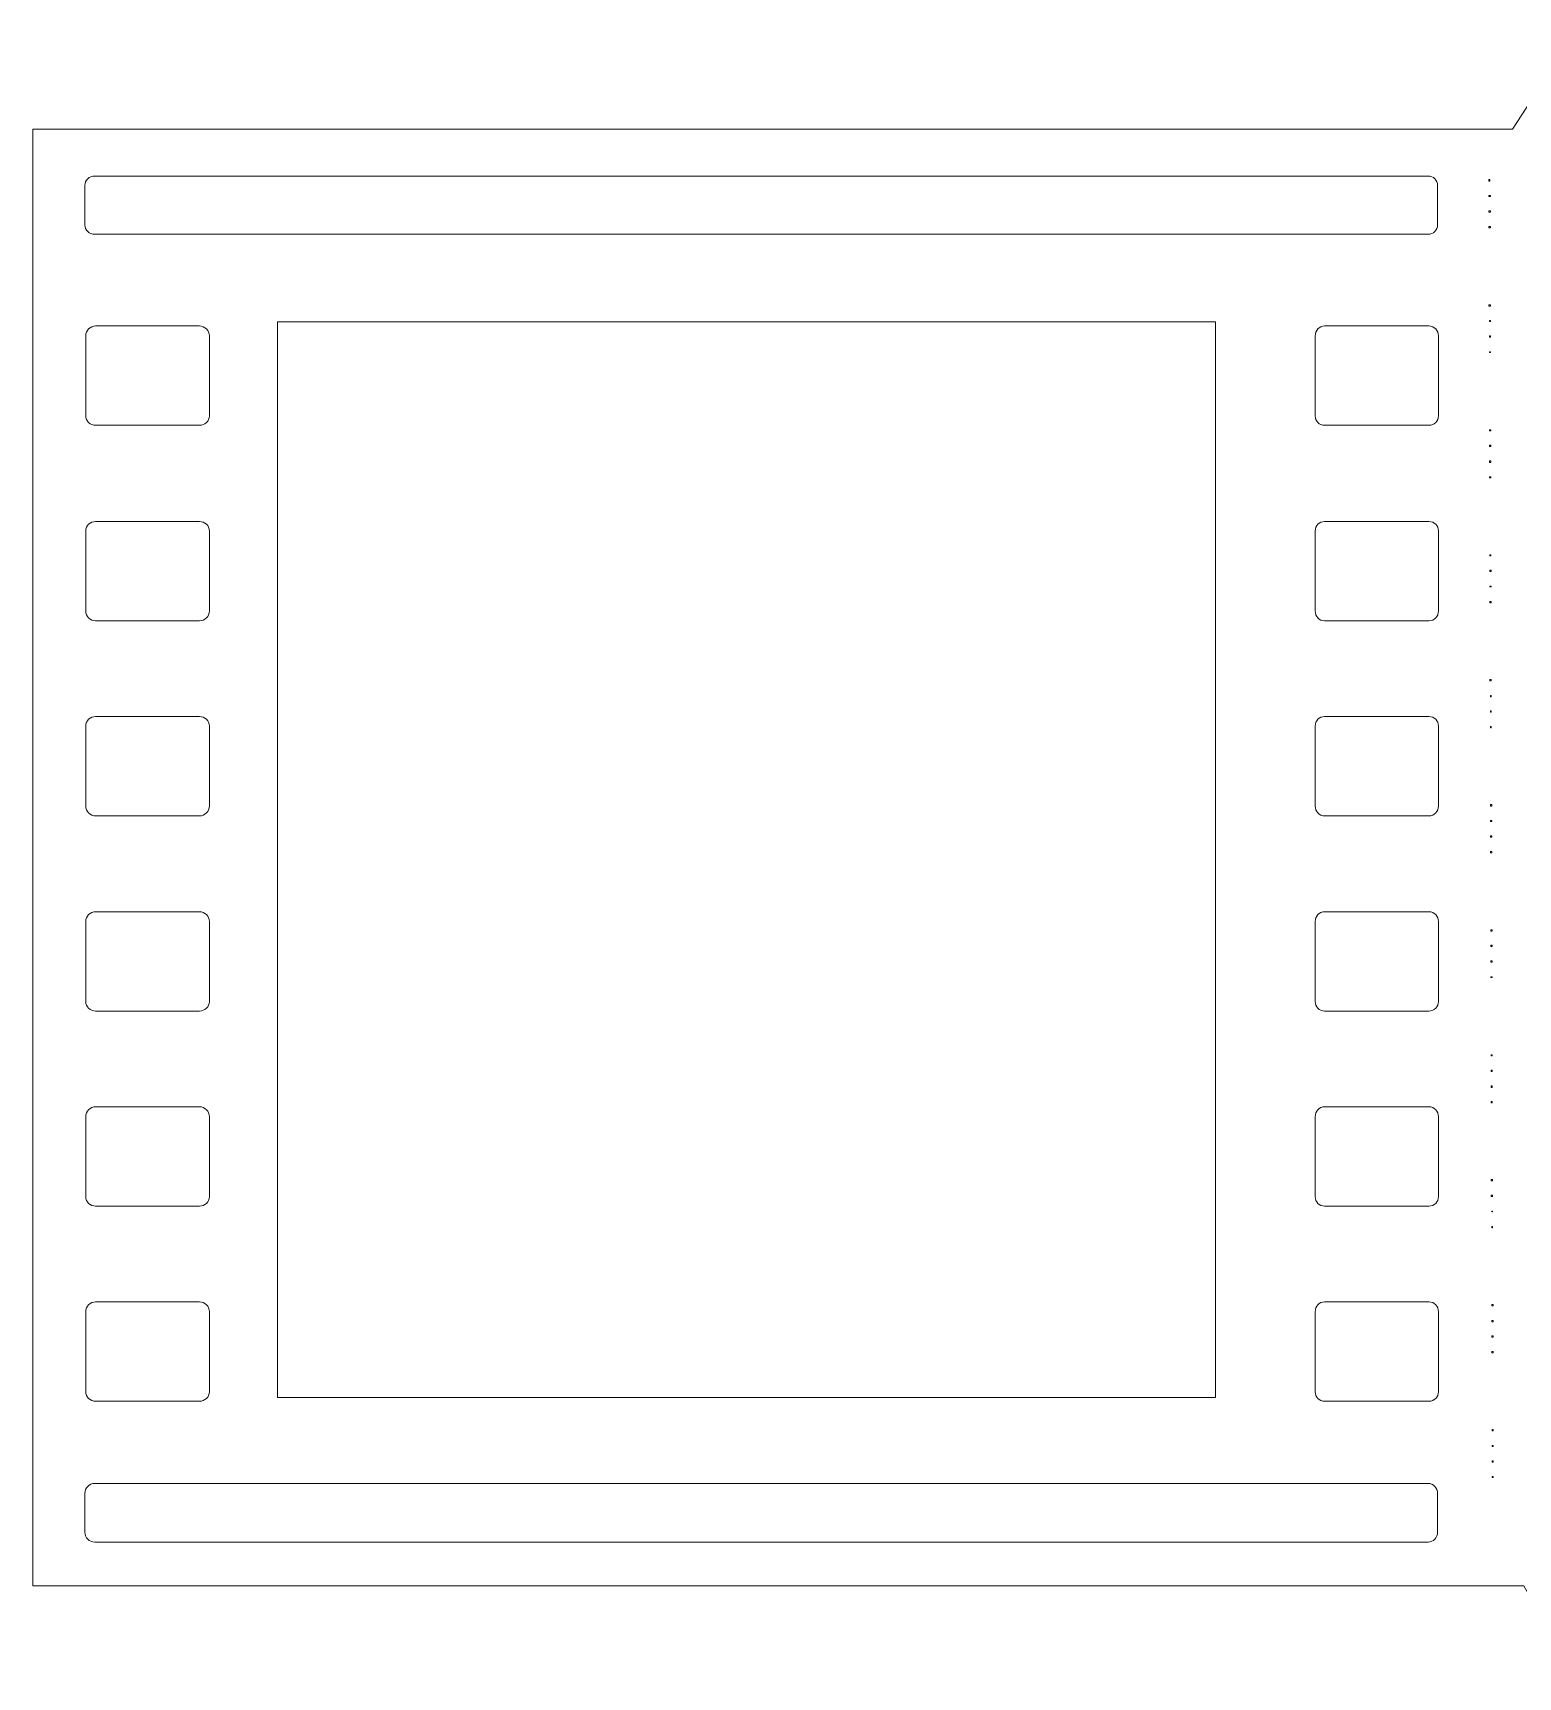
# Model space of a CAD drawing. Header units: centimetres. Extents: x -7.3 to 7.2, y -9.5 to 9.5.
# Drawn here: x 1.726 to 4.446, y -5.927 to -2.917 of the extents above; entities that cross this region are included whole.
import ezdxf

# ---------------------------------------------------------------- set-up
doc = ezdxf.new("R2010")
doc.units = ezdxf.units.CM
doc.header["$MEASUREMENT"] = 0
doc.layers.add('Layer 1', color=7, linetype='Continuous')

msp = doc.modelspace()

# ---------------------------------------------------------------- linework, layer by layer
at = {"layer": 'Layer 1', "lineweight": 9}
for points, knots in [([(4.55042, -2.91703), (4.55042, -2.91703), (4.43549, -3.09314), (4.43549, -3.09314), (4.43549, -3.09314), (4.43549, -3.09314), (4.39828, -3.09314), (4.39828, -3.09314), (4.39828, -3.09314), (4.39828, -3.09314), (1.72599, -3.09314), (1.72599, -3.09314), (1.72599, -3.09314), (1.72599, -3.09314), (1.72599, -5.76047), (1.72599, -5.76047), (1.72599, -5.76047), (1.72599, -5.76047), (4.39828, -5.76047), (4.39828, -5.76047), (4.39828, -5.76047), (4.39828, -5.76047), (4.42887, -5.76047), (4.42887, -5.76047), (4.42887, -5.76047), (4.42887, -5.76047), (4.45616, -5.76047), (4.45616, -5.76047), (4.45616, -5.76047), (4.45616, -5.76047), (4.55042, -5.92749), (4.55042, -5.92749), (4.55042, -5.92749), (4.55042, -5.92749), (6.89777, -5.92749), (6.89777, -5.92749), (6.89777, -5.92749), (6.89777, -5.92749), (6.97715, -5.76047), (6.97715, -5.76047), (6.97715, -5.76047), (6.97715, -5.76047), (7.06562, -5.76047), (7.06562, -5.76047), (7.06562, -5.76047), (7.06562, -5.76047), (7.06562, -5.69515), (7.06562, -5.69515), (7.06562, -5.69515), (7.06562, -5.69515), (7.15718, -5.58766), (7.15718, -5.58766), (7.15718, -5.58766), (7.15718, -5.58766), (7.15718, -3.24031), (7.15718, -3.24031), (7.15718, -3.24031), (7.15718, -3.24031), (7.06562, -3.14936), (7.06562, -3.14936), (7.06562, -3.14936), (7.06562, -3.14936), (7.06562, -3.09314), (7.06562, -3.09314), (7.06562, -3.09314), (7.06562, -3.09314), (6.99369, -3.09314), (6.99369, -3.09314), (6.99369, -3.09314), (6.99369, -3.09314), (6.89778, -2.91703), (6.89778, -2.91703), (6.89778, -2.91703), (6.89778, -2.91703), (4.55042, -2.91703), (4.55042, -2.91703)], [0, 0, 0, 0, 0.05, 0.05, 0.05, 0.05, 0.1, 0.1, 0.1, 0.1, 0.15, 0.15, 0.15, 0.15, 0.2, 0.2, 0.2, 0.2, 0.25, 0.25, 0.25, 0.25, 0.3, 0.3, 0.3, 0.3, 0.35, 0.35, 0.35, 0.35, 0.4, 0.4, 0.4, 0.4, 0.45, 0.45, 0.45, 0.45, 0.5, 0.5, 0.5, 0.5, 0.55, 0.55, 0.55, 0.55, 0.6, 0.6, 0.6, 0.6, 0.65, 0.65, 0.65, 0.65, 0.7, 0.7, 0.7, 0.7, 0.75, 0.75, 0.75, 0.75, 0.8, 0.8, 0.8, 0.8, 0.85, 0.85, 0.85, 0.85, 0.9, 0.9, 0.9, 0.9, 1, 1, 1, 1]), ([(1.83927, -3.17912), (1.83927, -3.17912), (4.28088, -3.17912), (4.28088, -3.17912), (4.28088, -3.17912), (4.29073, -3.17912), (4.29824, -3.18663), (4.29824, -3.19648), (4.29824, -3.19648), (4.29824, -3.19648), (4.29824, -3.26841), (4.29824, -3.26841), (4.29824, -3.26841), (4.29824, -3.27826), (4.29073, -3.28577), (4.28088, -3.28577), (4.28088, -3.28577), (4.28088, -3.28577), (1.83927, -3.28577), (1.83927, -3.28577), (1.83927, -3.28577), (1.82942, -3.28577), (1.82108, -3.27826), (1.82108, -3.26841), (1.82108, -3.26841), (1.82108, -3.26841), (1.82108, -3.19648), (1.82108, -3.19648), (1.82108, -3.19648), (1.82108, -3.18663), (1.82942, -3.17912), (1.83927, -3.17912)], [0, 0, 0, 0, 0.1111111, 0.1111111, 0.1111111, 0.1111111, 0.2222222, 0.2222222, 0.2222222, 0.2222222, 0.3333333, 0.3333333, 0.3333333, 0.3333333, 0.4444444, 0.4444444, 0.4444444, 0.4444444, 0.5555556, 0.5555556, 0.5555556, 0.5555556, 0.6666667, 0.6666667, 0.6666667, 0.6666667, 0.7777778, 0.7777778, 0.7777778, 0.7777778, 1, 1, 1, 1]), ([(4.3925, -3.18574), (4.3925, -3.18574), (4.39415, -3.18574), (4.39415, -3.18574), (4.39415, -3.18574), (4.39415, -3.18574), (4.39415, -3.18822), (4.39415, -3.18822), (4.39415, -3.18822), (4.39415, -3.18822), (4.3925, -3.18822), (4.3925, -3.18822), (4.3925, -3.18822), (4.3925, -3.18822), (4.3925, -3.18574), (4.3925, -3.18574)], [0, 0, 0, 0, 0.2, 0.2, 0.2, 0.2, 0.4, 0.4, 0.4, 0.4, 0.6, 0.6, 0.6, 0.6, 1, 1, 1, 1]), ([(4.3925, -3.21469), (4.3925, -3.21469), (4.39498, -3.21469), (4.39498, -3.21469), (4.39498, -3.21469), (4.39498, -3.21469), (4.39498, -3.21634), (4.39498, -3.21634), (4.39498, -3.21634), (4.39498, -3.21634), (4.3925, -3.21634), (4.3925, -3.21634), (4.3925, -3.21634), (4.3925, -3.21634), (4.3925, -3.21469), (4.3925, -3.21469)], [0, 0, 0, 0, 0.2, 0.2, 0.2, 0.2, 0.4, 0.4, 0.4, 0.4, 0.6, 0.6, 0.6, 0.6, 1, 1, 1, 1]), ([(4.3925, -3.2428), (4.3925, -3.2428), (4.39498, -3.2428), (4.39498, -3.2428), (4.39498, -3.2428), (4.39498, -3.2428), (4.39498, -3.24528), (4.39498, -3.24528), (4.39498, -3.24528), (4.39498, -3.24528), (4.3925, -3.24528), (4.3925, -3.24528), (4.3925, -3.24528), (4.3925, -3.24528), (4.3925, -3.2428), (4.3925, -3.2428)], [0, 0, 0, 0, 0.2, 0.2, 0.2, 0.2, 0.4, 0.4, 0.4, 0.4, 0.6, 0.6, 0.6, 0.6, 1, 1, 1, 1]), ([(4.3925, -3.27174), (4.3925, -3.27174), (4.39498, -3.27174), (4.39498, -3.27174), (4.39498, -3.27174), (4.39498, -3.27174), (4.39498, -3.27422), (4.39498, -3.27422), (4.39498, -3.27422), (4.39498, -3.27422), (4.3925, -3.27422), (4.3925, -3.27422), (4.3925, -3.27422), (4.3925, -3.27422), (4.3925, -3.27174), (4.3925, -3.27174)], [0, 0, 0, 0, 0.2, 0.2, 0.2, 0.2, 0.4, 0.4, 0.4, 0.4, 0.6, 0.6, 0.6, 0.6, 1, 1, 1, 1]), ([(4.3925, -3.41478), (4.3925, -3.41478), (4.39498, -3.41478), (4.39498, -3.41478), (4.39498, -3.41478), (4.39498, -3.41478), (4.39498, -3.41726), (4.39498, -3.41726), (4.39498, -3.41726), (4.39498, -3.41726), (4.3925, -3.41726), (4.3925, -3.41726), (4.3925, -3.41726), (4.3925, -3.41726), (4.3925, -3.41478), (4.3925, -3.41478)], [0, 0, 0, 0, 0.2, 0.2, 0.2, 0.2, 0.4, 0.4, 0.4, 0.4, 0.6, 0.6, 0.6, 0.6, 1, 1, 1, 1]), ([(1.84092, -3.45364), (1.84092, -3.45364), (2.03109, -3.45364), (2.03109, -3.45364), (2.03109, -3.45364), (2.04094, -3.45364), (2.04928, -3.46198), (2.04928, -3.47183), (2.04928, -3.47183), (2.04928, -3.47183), (2.04928, -3.61818), (2.04928, -3.61818), (2.04928, -3.61818), (2.04928, -3.62803), (2.04094, -3.63554), (2.03109, -3.63554), (2.03109, -3.63554), (2.03109, -3.63554), (1.84092, -3.63554), (1.84092, -3.63554), (1.84092, -3.63554), (1.83107, -3.63554), (1.82273, -3.62803), (1.82273, -3.61818), (1.82273, -3.61818), (1.82273, -3.61818), (1.82273, -3.47183), (1.82273, -3.47183), (1.82273, -3.47183), (1.82273, -3.46198), (1.83107, -3.45364), (1.84092, -3.45364)], [0, 0, 0, 0, 0.1111111, 0.1111111, 0.1111111, 0.1111111, 0.2222222, 0.2222222, 0.2222222, 0.2222222, 0.3333333, 0.3333333, 0.3333333, 0.3333333, 0.4444444, 0.4444444, 0.4444444, 0.4444444, 0.5555556, 0.5555556, 0.5555556, 0.5555556, 0.6666667, 0.6666667, 0.6666667, 0.6666667, 0.7777778, 0.7777778, 0.7777778, 0.7777778, 1, 1, 1, 1]), ([(2.17413, -3.4462), (2.17413, -3.4462), (3.89144, -3.4462), (3.89144, -3.4462), (3.89144, -3.4462), (3.89144, -3.4462), (3.89144, -5.41569), (3.89144, -5.41569), (3.89144, -5.41569), (3.89144, -5.41569), (2.17413, -5.41569), (2.17413, -5.41569), (2.17413, -5.41569), (2.17413, -5.41569), (2.17413, -3.4462), (2.17413, -3.4462)], [0, 0, 0, 0, 0.2, 0.2, 0.2, 0.2, 0.4, 0.4, 0.4, 0.4, 0.6, 0.6, 0.6, 0.6, 1, 1, 1, 1]), ([(4.09153, -3.45364), (4.09153, -3.45364), (4.28253, -3.45364), (4.28253, -3.45364), (4.28253, -3.45364), (4.29238, -3.45364), (4.29989, -3.46198), (4.29989, -3.47183), (4.29989, -3.47183), (4.29989, -3.47183), (4.29989, -3.61818), (4.29989, -3.61818), (4.29989, -3.61818), (4.29989, -3.62803), (4.29238, -3.63554), (4.28253, -3.63554), (4.28253, -3.63554), (4.28253, -3.63554), (4.09153, -3.63554), (4.09153, -3.63554), (4.09153, -3.63554), (4.08168, -3.63554), (4.07417, -3.62803), (4.07417, -3.61818), (4.07417, -3.61818), (4.07417, -3.61818), (4.07417, -3.47183), (4.07417, -3.47183), (4.07417, -3.47183), (4.07417, -3.46198), (4.08168, -3.45364), (4.09153, -3.45364)], [0, 0, 0, 0, 0.1111111, 0.1111111, 0.1111111, 0.1111111, 0.2222222, 0.2222222, 0.2222222, 0.2222222, 0.3333333, 0.3333333, 0.3333333, 0.3333333, 0.4444444, 0.4444444, 0.4444444, 0.4444444, 0.5555556, 0.5555556, 0.5555556, 0.5555556, 0.6666667, 0.6666667, 0.6666667, 0.6666667, 0.7777778, 0.7777778, 0.7777778, 0.7777778, 1, 1, 1, 1]), ([(4.39332, -3.44372), (4.39332, -3.44372), (4.39497, -3.44372), (4.39497, -3.44372), (4.39497, -3.44372), (4.39497, -3.44372), (4.39497, -3.44537), (4.39497, -3.44537), (4.39497, -3.44537), (4.39497, -3.44537), (4.39332, -3.44537), (4.39332, -3.44537), (4.39332, -3.44537), (4.39332, -3.44537), (4.39332, -3.44372), (4.39332, -3.44372)], [0, 0, 0, 0, 0.2, 0.2, 0.2, 0.2, 0.4, 0.4, 0.4, 0.4, 0.6, 0.6, 0.6, 0.6, 1, 1, 1, 1]), ([(4.39332, -3.47183), (4.39332, -3.47183), (4.39497, -3.47183), (4.39497, -3.47183), (4.39497, -3.47183), (4.39497, -3.47183), (4.39497, -3.47431), (4.39497, -3.47431), (4.39497, -3.47431), (4.39497, -3.47431), (4.39332, -3.47431), (4.39332, -3.47431), (4.39332, -3.47431), (4.39332, -3.47431), (4.39332, -3.47183), (4.39332, -3.47183)], [0, 0, 0, 0, 0.2, 0.2, 0.2, 0.2, 0.4, 0.4, 0.4, 0.4, 0.6, 0.6, 0.6, 0.6, 1, 1, 1, 1]), ([(4.39332, -3.50077), (4.39332, -3.50077), (4.39497, -3.50077), (4.39497, -3.50077), (4.39497, -3.50077), (4.39497, -3.50077), (4.39497, -3.50242), (4.39497, -3.50242), (4.39497, -3.50242), (4.39497, -3.50242), (4.39332, -3.50242), (4.39332, -3.50242), (4.39332, -3.50242), (4.39332, -3.50242), (4.39332, -3.50077), (4.39332, -3.50077)], [0, 0, 0, 0, 0.2, 0.2, 0.2, 0.2, 0.4, 0.4, 0.4, 0.4, 0.6, 0.6, 0.6, 0.6, 1, 1, 1, 1]), ([(4.39332, -3.64381), (4.39332, -3.64381), (4.3958, -3.64381), (4.3958, -3.64381), (4.3958, -3.64381), (4.3958, -3.64381), (4.3958, -3.64546), (4.3958, -3.64546), (4.3958, -3.64546), (4.3958, -3.64546), (4.39332, -3.64546), (4.39332, -3.64546), (4.39332, -3.64546), (4.39332, -3.64546), (4.39332, -3.64381), (4.39332, -3.64381)], [0, 0, 0, 0, 0.2, 0.2, 0.2, 0.2, 0.4, 0.4, 0.4, 0.4, 0.6, 0.6, 0.6, 0.6, 1, 1, 1, 1]), ([(4.39332, -3.67192), (4.39332, -3.67192), (4.3958, -3.67192), (4.3958, -3.67192), (4.3958, -3.67192), (4.3958, -3.67192), (4.3958, -3.6744), (4.3958, -3.6744), (4.3958, -3.6744), (4.3958, -3.6744), (4.39332, -3.6744), (4.39332, -3.6744), (4.39332, -3.6744), (4.39332, -3.6744), (4.39332, -3.67192), (4.39332, -3.67192)], [0, 0, 0, 0, 0.2, 0.2, 0.2, 0.2, 0.4, 0.4, 0.4, 0.4, 0.6, 0.6, 0.6, 0.6, 1, 1, 1, 1]), ([(4.39332, -3.70086), (4.39332, -3.70086), (4.3958, -3.70086), (4.3958, -3.70086), (4.3958, -3.70086), (4.3958, -3.70086), (4.3958, -3.70334), (4.3958, -3.70334), (4.3958, -3.70334), (4.3958, -3.70334), (4.39332, -3.70334), (4.39332, -3.70334), (4.39332, -3.70334), (4.39332, -3.70334), (4.39332, -3.70086), (4.39332, -3.70086)], [0, 0, 0, 0, 0.2, 0.2, 0.2, 0.2, 0.4, 0.4, 0.4, 0.4, 0.6, 0.6, 0.6, 0.6, 1, 1, 1, 1]), ([(4.39332, -3.7298), (4.39332, -3.7298), (4.3958, -3.7298), (4.3958, -3.7298), (4.3958, -3.7298), (4.3958, -3.7298), (4.3958, -3.73145), (4.3958, -3.73145), (4.3958, -3.73145), (4.3958, -3.73145), (4.39332, -3.73145), (4.39332, -3.73145), (4.39332, -3.73145), (4.39332, -3.73145), (4.39332, -3.7298), (4.39332, -3.7298)], [0, 0, 0, 0, 0.2, 0.2, 0.2, 0.2, 0.4, 0.4, 0.4, 0.4, 0.6, 0.6, 0.6, 0.6, 1, 1, 1, 1]), ([(1.84092, -3.81165), (1.84092, -3.81165), (2.03109, -3.81165), (2.03109, -3.81165), (2.03109, -3.81165), (2.04094, -3.81165), (2.04928, -3.81916), (2.04928, -3.82901), (2.04928, -3.82901), (2.04928, -3.82901), (2.04928, -3.97536), (2.04928, -3.97536), (2.04928, -3.97536), (2.04928, -3.98521), (2.04094, -3.99355), (2.03109, -3.99355), (2.03109, -3.99355), (2.03109, -3.99355), (1.84092, -3.99355), (1.84092, -3.99355), (1.84092, -3.99355), (1.83107, -3.99355), (1.82273, -3.98521), (1.82273, -3.97536), (1.82273, -3.97536), (1.82273, -3.97536), (1.82273, -3.82901), (1.82273, -3.82901), (1.82273, -3.82901), (1.82273, -3.81916), (1.83107, -3.81165), (1.84092, -3.81165)], [0, 0, 0, 0, 0.1111111, 0.1111111, 0.1111111, 0.1111111, 0.2222222, 0.2222222, 0.2222222, 0.2222222, 0.3333333, 0.3333333, 0.3333333, 0.3333333, 0.4444444, 0.4444444, 0.4444444, 0.4444444, 0.5555556, 0.5555556, 0.5555556, 0.5555556, 0.6666667, 0.6666667, 0.6666667, 0.6666667, 0.7777778, 0.7777778, 0.7777778, 0.7777778, 1, 1, 1, 1]), ([(4.09153, -3.81165), (4.09153, -3.81165), (4.28253, -3.81165), (4.28253, -3.81165), (4.28253, -3.81165), (4.29238, -3.81165), (4.29989, -3.81916), (4.29989, -3.82901), (4.29989, -3.82901), (4.29989, -3.82901), (4.29989, -3.97536), (4.29989, -3.97536), (4.29989, -3.97536), (4.29989, -3.98521), (4.29238, -3.99355), (4.28253, -3.99355), (4.28253, -3.99355), (4.28253, -3.99355), (4.09153, -3.99355), (4.09153, -3.99355), (4.09153, -3.99355), (4.08168, -3.99355), (4.07417, -3.98521), (4.07417, -3.97536), (4.07417, -3.97536), (4.07417, -3.97536), (4.07417, -3.82901), (4.07417, -3.82901), (4.07417, -3.82901), (4.07417, -3.81916), (4.08168, -3.81165), (4.09153, -3.81165)], [0, 0, 0, 0, 0.1111111, 0.1111111, 0.1111111, 0.1111111, 0.2222222, 0.2222222, 0.2222222, 0.2222222, 0.3333333, 0.3333333, 0.3333333, 0.3333333, 0.4444444, 0.4444444, 0.4444444, 0.4444444, 0.5555556, 0.5555556, 0.5555556, 0.5555556, 0.6666667, 0.6666667, 0.6666667, 0.6666667, 0.7777778, 0.7777778, 0.7777778, 0.7777778, 1, 1, 1, 1]), ([(4.39415, -3.87284), (4.39415, -3.87284), (4.3958, -3.87284), (4.3958, -3.87284), (4.3958, -3.87284), (4.3958, -3.87284), (4.3958, -3.87449), (4.3958, -3.87449), (4.3958, -3.87449), (4.3958, -3.87449), (4.39415, -3.87449), (4.39415, -3.87449), (4.39415, -3.87449), (4.39415, -3.87449), (4.39415, -3.87284), (4.39415, -3.87284)], [0, 0, 0, 0, 0.2, 0.2, 0.2, 0.2, 0.4, 0.4, 0.4, 0.4, 0.6, 0.6, 0.6, 0.6, 1, 1, 1, 1]), ([(4.39415, -3.90095), (4.39415, -3.90095), (4.39663, -3.90095), (4.39663, -3.90095), (4.39663, -3.90095), (4.39663, -3.90095), (4.39663, -3.90343), (4.39663, -3.90343), (4.39663, -3.90343), (4.39663, -3.90343), (4.39415, -3.90343), (4.39415, -3.90343), (4.39415, -3.90343), (4.39415, -3.90343), (4.39415, -3.90095), (4.39415, -3.90095)], [0, 0, 0, 0, 0.2, 0.2, 0.2, 0.2, 0.4, 0.4, 0.4, 0.4, 0.6, 0.6, 0.6, 0.6, 1, 1, 1, 1]), ([(4.39415, -3.92989), (4.39415, -3.92989), (4.39663, -3.92989), (4.39663, -3.92989), (4.39663, -3.92989), (4.39663, -3.92989), (4.39663, -3.93154), (4.39663, -3.93154), (4.39663, -3.93154), (4.39663, -3.93154), (4.39415, -3.93154), (4.39415, -3.93154), (4.39415, -3.93154), (4.39415, -3.93154), (4.39415, -3.92989), (4.39415, -3.92989)], [0, 0, 0, 0, 0.2, 0.2, 0.2, 0.2, 0.4, 0.4, 0.4, 0.4, 0.6, 0.6, 0.6, 0.6, 1, 1, 1, 1]), ([(4.39415, -3.958), (4.39415, -3.958), (4.39663, -3.958), (4.39663, -3.958), (4.39663, -3.958), (4.39663, -3.958), (4.39663, -3.96048), (4.39663, -3.96048), (4.39663, -3.96048), (4.39663, -3.96048), (4.39415, -3.96048), (4.39415, -3.96048), (4.39415, -3.96048), (4.39415, -3.96048), (4.39415, -3.958), (4.39415, -3.958)], [0, 0, 0, 0, 0.2, 0.2, 0.2, 0.2, 0.4, 0.4, 0.4, 0.4, 0.6, 0.6, 0.6, 0.6, 1, 1, 1, 1]), ([(4.39415, -4.10104), (4.39415, -4.10104), (4.39663, -4.10104), (4.39663, -4.10104), (4.39663, -4.10104), (4.39663, -4.10104), (4.39663, -4.10352), (4.39663, -4.10352), (4.39663, -4.10352), (4.39663, -4.10352), (4.39415, -4.10352), (4.39415, -4.10352), (4.39415, -4.10352), (4.39415, -4.10352), (4.39415, -4.10104), (4.39415, -4.10104)], [0, 0, 0, 0, 0.2, 0.2, 0.2, 0.2, 0.4, 0.4, 0.4, 0.4, 0.6, 0.6, 0.6, 0.6, 1, 1, 1, 1]), ([(4.39498, -4.12998), (4.39498, -4.12998), (4.39663, -4.12998), (4.39663, -4.12998), (4.39663, -4.12998), (4.39663, -4.12998), (4.39663, -4.13246), (4.39663, -4.13246), (4.39663, -4.13246), (4.39663, -4.13246), (4.39498, -4.13246), (4.39498, -4.13246), (4.39498, -4.13246), (4.39498, -4.13246), (4.39498, -4.12998), (4.39498, -4.12998)], [0, 0, 0, 0, 0.2, 0.2, 0.2, 0.2, 0.4, 0.4, 0.4, 0.4, 0.6, 0.6, 0.6, 0.6, 1, 1, 1, 1]), ([(1.84092, -4.16884), (1.84092, -4.16884), (2.03109, -4.16884), (2.03109, -4.16884), (2.03109, -4.16884), (2.04094, -4.16884), (2.04928, -4.17635), (2.04928, -4.1862), (2.04928, -4.1862), (2.04928, -4.1862), (2.04928, -4.33255), (2.04928, -4.33255), (2.04928, -4.33255), (2.04928, -4.3424), (2.04094, -4.35074), (2.03109, -4.35074), (2.03109, -4.35074), (2.03109, -4.35074), (1.84092, -4.35074), (1.84092, -4.35074), (1.84092, -4.35074), (1.83107, -4.35074), (1.82273, -4.3424), (1.82273, -4.33255), (1.82273, -4.33255), (1.82273, -4.33255), (1.82273, -4.1862), (1.82273, -4.1862), (1.82273, -4.1862), (1.82273, -4.17635), (1.83107, -4.16884), (1.84092, -4.16884)], [0, 0, 0, 0, 0.1111111, 0.1111111, 0.1111111, 0.1111111, 0.2222222, 0.2222222, 0.2222222, 0.2222222, 0.3333333, 0.3333333, 0.3333333, 0.3333333, 0.4444444, 0.4444444, 0.4444444, 0.4444444, 0.5555556, 0.5555556, 0.5555556, 0.5555556, 0.6666667, 0.6666667, 0.6666667, 0.6666667, 0.7777778, 0.7777778, 0.7777778, 0.7777778, 1, 1, 1, 1]), ([(4.09153, -4.16884), (4.09153, -4.16884), (4.28253, -4.16884), (4.28253, -4.16884), (4.28253, -4.16884), (4.29238, -4.16884), (4.29989, -4.17635), (4.29989, -4.1862), (4.29989, -4.1862), (4.29989, -4.1862), (4.29989, -4.33255), (4.29989, -4.33255), (4.29989, -4.33255), (4.29989, -4.3424), (4.29238, -4.35074), (4.28253, -4.35074), (4.28253, -4.35074), (4.28253, -4.35074), (4.09153, -4.35074), (4.09153, -4.35074), (4.09153, -4.35074), (4.08168, -4.35074), (4.07417, -4.3424), (4.07417, -4.33255), (4.07417, -4.33255), (4.07417, -4.33255), (4.07417, -4.1862), (4.07417, -4.1862), (4.07417, -4.1862), (4.07417, -4.17635), (4.08168, -4.16884), (4.09153, -4.16884)], [0, 0, 0, 0, 0.1111111, 0.1111111, 0.1111111, 0.1111111, 0.2222222, 0.2222222, 0.2222222, 0.2222222, 0.3333333, 0.3333333, 0.3333333, 0.3333333, 0.4444444, 0.4444444, 0.4444444, 0.4444444, 0.5555556, 0.5555556, 0.5555556, 0.5555556, 0.6666667, 0.6666667, 0.6666667, 0.6666667, 0.7777778, 0.7777778, 0.7777778, 0.7777778, 1, 1, 1, 1]), ([(4.39498, -4.15809), (4.39498, -4.15809), (4.39663, -4.15809), (4.39663, -4.15809), (4.39663, -4.15809), (4.39663, -4.15809), (4.39663, -4.16057), (4.39663, -4.16057), (4.39663, -4.16057), (4.39663, -4.16057), (4.39498, -4.16057), (4.39498, -4.16057), (4.39498, -4.16057), (4.39498, -4.16057), (4.39498, -4.15809), (4.39498, -4.15809)], [0, 0, 0, 0, 0.2, 0.2, 0.2, 0.2, 0.4, 0.4, 0.4, 0.4, 0.6, 0.6, 0.6, 0.6, 1, 1, 1, 1]), ([(4.39498, -4.18703), (4.39498, -4.18703), (4.39663, -4.18703), (4.39663, -4.18703), (4.39663, -4.18703), (4.39663, -4.18703), (4.39663, -4.18951), (4.39663, -4.18951), (4.39663, -4.18951), (4.39663, -4.18951), (4.39498, -4.18951), (4.39498, -4.18951), (4.39498, -4.18951), (4.39498, -4.18951), (4.39498, -4.18703), (4.39498, -4.18703)], [0, 0, 0, 0, 0.2, 0.2, 0.2, 0.2, 0.4, 0.4, 0.4, 0.4, 0.6, 0.6, 0.6, 0.6, 1, 1, 1, 1]), ([(4.39498, -4.33007), (4.39498, -4.33007), (4.39746, -4.33007), (4.39746, -4.33007), (4.39746, -4.33007), (4.39746, -4.33007), (4.39746, -4.33255), (4.39746, -4.33255), (4.39746, -4.33255), (4.39746, -4.33255), (4.39498, -4.33255), (4.39498, -4.33255), (4.39498, -4.33255), (4.39498, -4.33255), (4.39498, -4.33007), (4.39498, -4.33007)], [0, 0, 0, 0, 0.2, 0.2, 0.2, 0.2, 0.4, 0.4, 0.4, 0.4, 0.6, 0.6, 0.6, 0.6, 1, 1, 1, 1]), ([(4.39498, -4.35901), (4.39498, -4.35901), (4.39746, -4.35901), (4.39746, -4.35901), (4.39746, -4.35901), (4.39746, -4.35901), (4.39746, -4.36066), (4.39746, -4.36066), (4.39746, -4.36066), (4.39746, -4.36066), (4.39498, -4.36066), (4.39498, -4.36066), (4.39498, -4.36066), (4.39498, -4.36066), (4.39498, -4.35901), (4.39498, -4.35901)], [0, 0, 0, 0, 0.2, 0.2, 0.2, 0.2, 0.4, 0.4, 0.4, 0.4, 0.6, 0.6, 0.6, 0.6, 1, 1, 1, 1]), ([(4.39498, -4.38712), (4.39498, -4.38712), (4.39746, -4.38712), (4.39746, -4.38712), (4.39746, -4.38712), (4.39746, -4.38712), (4.39746, -4.3896), (4.39746, -4.3896), (4.39746, -4.3896), (4.39746, -4.3896), (4.39498, -4.3896), (4.39498, -4.3896), (4.39498, -4.3896), (4.39498, -4.3896), (4.39498, -4.38712), (4.39498, -4.38712)], [0, 0, 0, 0, 0.2, 0.2, 0.2, 0.2, 0.4, 0.4, 0.4, 0.4, 0.6, 0.6, 0.6, 0.6, 1, 1, 1, 1]), ([(4.39498, -4.41606), (4.39498, -4.41606), (4.39746, -4.41606), (4.39746, -4.41606), (4.39746, -4.41606), (4.39746, -4.41606), (4.39746, -4.41854), (4.39746, -4.41854), (4.39746, -4.41854), (4.39746, -4.41854), (4.39498, -4.41854), (4.39498, -4.41854), (4.39498, -4.41854), (4.39498, -4.41854), (4.39498, -4.41606), (4.39498, -4.41606)], [0, 0, 0, 0, 0.2, 0.2, 0.2, 0.2, 0.4, 0.4, 0.4, 0.4, 0.6, 0.6, 0.6, 0.6, 1, 1, 1, 1]), ([(1.84092, -4.52603), (1.84092, -4.52603), (2.03109, -4.52603), (2.03109, -4.52603), (2.03109, -4.52603), (2.04094, -4.52603), (2.04928, -4.53437), (2.04928, -4.54422), (2.04928, -4.54422), (2.04928, -4.54422), (2.04928, -4.69057), (2.04928, -4.69057), (2.04928, -4.69057), (2.04928, -4.70042), (2.04094, -4.70793), (2.03109, -4.70793), (2.03109, -4.70793), (2.03109, -4.70793), (1.84092, -4.70793), (1.84092, -4.70793), (1.84092, -4.70793), (1.83107, -4.70793), (1.82273, -4.70042), (1.82273, -4.69057), (1.82273, -4.69057), (1.82273, -4.69057), (1.82273, -4.54422), (1.82273, -4.54422), (1.82273, -4.54422), (1.82273, -4.53437), (1.83107, -4.52603), (1.84092, -4.52603)], [0, 0, 0, 0, 0.1111111, 0.1111111, 0.1111111, 0.1111111, 0.2222222, 0.2222222, 0.2222222, 0.2222222, 0.3333333, 0.3333333, 0.3333333, 0.3333333, 0.4444444, 0.4444444, 0.4444444, 0.4444444, 0.5555556, 0.5555556, 0.5555556, 0.5555556, 0.6666667, 0.6666667, 0.6666667, 0.6666667, 0.7777778, 0.7777778, 0.7777778, 0.7777778, 1, 1, 1, 1]), ([(4.09153, -4.52603), (4.09153, -4.52603), (4.28253, -4.52603), (4.28253, -4.52603), (4.28253, -4.52603), (4.29238, -4.52603), (4.29989, -4.53437), (4.29989, -4.54422), (4.29989, -4.54422), (4.29989, -4.54422), (4.29989, -4.69057), (4.29989, -4.69057), (4.29989, -4.69057), (4.29989, -4.70042), (4.29238, -4.70793), (4.28253, -4.70793), (4.28253, -4.70793), (4.28253, -4.70793), (4.09153, -4.70793), (4.09153, -4.70793), (4.09153, -4.70793), (4.08168, -4.70793), (4.07417, -4.70042), (4.07417, -4.69057), (4.07417, -4.69057), (4.07417, -4.69057), (4.07417, -4.54422), (4.07417, -4.54422), (4.07417, -4.54422), (4.07417, -4.53437), (4.08168, -4.52603), (4.09153, -4.52603)], [0, 0, 0, 0, 0.1111111, 0.1111111, 0.1111111, 0.1111111, 0.2222222, 0.2222222, 0.2222222, 0.2222222, 0.3333333, 0.3333333, 0.3333333, 0.3333333, 0.4444444, 0.4444444, 0.4444444, 0.4444444, 0.5555556, 0.5555556, 0.5555556, 0.5555556, 0.6666667, 0.6666667, 0.6666667, 0.6666667, 0.7777778, 0.7777778, 0.7777778, 0.7777778, 1, 1, 1, 1]), ([(4.3958, -4.5591), (4.3958, -4.5591), (4.39828, -4.5591), (4.39828, -4.5591), (4.39828, -4.5591), (4.39828, -4.5591), (4.39828, -4.56158), (4.39828, -4.56158), (4.39828, -4.56158), (4.39828, -4.56158), (4.3958, -4.56158), (4.3958, -4.56158), (4.3958, -4.56158), (4.3958, -4.56158), (4.3958, -4.5591), (4.3958, -4.5591)], [0, 0, 0, 0, 0.2, 0.2, 0.2, 0.2, 0.4, 0.4, 0.4, 0.4, 0.6, 0.6, 0.6, 0.6, 1, 1, 1, 1]), ([(4.3958, -4.58721), (4.3958, -4.58721), (4.39828, -4.58721), (4.39828, -4.58721), (4.39828, -4.58721), (4.39828, -4.58721), (4.39828, -4.58969), (4.39828, -4.58969), (4.39828, -4.58969), (4.39828, -4.58969), (4.3958, -4.58969), (4.3958, -4.58969), (4.3958, -4.58969), (4.3958, -4.58969), (4.3958, -4.58721), (4.3958, -4.58721)], [0, 0, 0, 0, 0.2, 0.2, 0.2, 0.2, 0.4, 0.4, 0.4, 0.4, 0.6, 0.6, 0.6, 0.6, 1, 1, 1, 1]), ([(4.3958, -4.61615), (4.3958, -4.61615), (4.39828, -4.61615), (4.39828, -4.61615), (4.39828, -4.61615), (4.39828, -4.61615), (4.39828, -4.61863), (4.39828, -4.61863), (4.39828, -4.61863), (4.39828, -4.61863), (4.3958, -4.61863), (4.3958, -4.61863), (4.3958, -4.61863), (4.3958, -4.61863), (4.3958, -4.61615), (4.3958, -4.61615)], [0, 0, 0, 0, 0.2, 0.2, 0.2, 0.2, 0.4, 0.4, 0.4, 0.4, 0.6, 0.6, 0.6, 0.6, 1, 1, 1, 1]), ([(4.3958, -4.64509), (4.3958, -4.64509), (4.39828, -4.64509), (4.39828, -4.64509), (4.39828, -4.64509), (4.39828, -4.64509), (4.39828, -4.64674), (4.39828, -4.64674), (4.39828, -4.64674), (4.39828, -4.64674), (4.3958, -4.64674), (4.3958, -4.64674), (4.3958, -4.64674), (4.3958, -4.64674), (4.3958, -4.64509), (4.3958, -4.64509)], [0, 0, 0, 0, 0.2, 0.2, 0.2, 0.2, 0.4, 0.4, 0.4, 0.4, 0.6, 0.6, 0.6, 0.6, 1, 1, 1, 1]), ([(4.39663, -4.78813), (4.39663, -4.78813), (4.39828, -4.78813), (4.39828, -4.78813), (4.39828, -4.78813), (4.39828, -4.78813), (4.39828, -4.78978), (4.39828, -4.78978), (4.39828, -4.78978), (4.39828, -4.78978), (4.39663, -4.78978), (4.39663, -4.78978), (4.39663, -4.78978), (4.39663, -4.78978), (4.39663, -4.78813), (4.39663, -4.78813)], [0, 0, 0, 0, 0.2, 0.2, 0.2, 0.2, 0.4, 0.4, 0.4, 0.4, 0.6, 0.6, 0.6, 0.6, 1, 1, 1, 1]), ([(4.39663, -4.81624), (4.39663, -4.81624), (4.39828, -4.81624), (4.39828, -4.81624), (4.39828, -4.81624), (4.39828, -4.81624), (4.39828, -4.81872), (4.39828, -4.81872), (4.39828, -4.81872), (4.39828, -4.81872), (4.39663, -4.81872), (4.39663, -4.81872), (4.39663, -4.81872), (4.39663, -4.81872), (4.39663, -4.81624), (4.39663, -4.81624)], [0, 0, 0, 0, 0.2, 0.2, 0.2, 0.2, 0.4, 0.4, 0.4, 0.4, 0.6, 0.6, 0.6, 0.6, 1, 1, 1, 1]), ([(4.39663, -4.84518), (4.39663, -4.84518), (4.39828, -4.84518), (4.39828, -4.84518), (4.39828, -4.84518), (4.39828, -4.84518), (4.39828, -4.84766), (4.39828, -4.84766), (4.39828, -4.84766), (4.39828, -4.84766), (4.39663, -4.84766), (4.39663, -4.84766), (4.39663, -4.84766), (4.39663, -4.84766), (4.39663, -4.84518), (4.39663, -4.84518)], [0, 0, 0, 0, 0.2, 0.2, 0.2, 0.2, 0.4, 0.4, 0.4, 0.4, 0.6, 0.6, 0.6, 0.6, 1, 1, 1, 1]), ([(4.39663, -4.87329), (4.39663, -4.87329), (4.39828, -4.87329), (4.39828, -4.87329), (4.39828, -4.87329), (4.39828, -4.87329), (4.39828, -4.87577), (4.39828, -4.87577), (4.39828, -4.87577), (4.39828, -4.87577), (4.39663, -4.87577), (4.39663, -4.87577), (4.39663, -4.87577), (4.39663, -4.87577), (4.39663, -4.87329), (4.39663, -4.87329)], [0, 0, 0, 0, 0.2, 0.2, 0.2, 0.2, 0.4, 0.4, 0.4, 0.4, 0.6, 0.6, 0.6, 0.6, 1, 1, 1, 1]), ([(1.84092, -4.88322), (1.84092, -4.88322), (2.03109, -4.88322), (2.03109, -4.88322), (2.03109, -4.88322), (2.04094, -4.88322), (2.04928, -4.89156), (2.04928, -4.90141), (2.04928, -4.90141), (2.04928, -4.90141), (2.04928, -5.04776), (2.04928, -5.04776), (2.04928, -5.04776), (2.04928, -5.05761), (2.04094, -5.06512), (2.03109, -5.06512), (2.03109, -5.06512), (2.03109, -5.06512), (1.84092, -5.06512), (1.84092, -5.06512), (1.84092, -5.06512), (1.83107, -5.06512), (1.82273, -5.05761), (1.82273, -5.04776), (1.82273, -5.04776), (1.82273, -5.04776), (1.82273, -4.90141), (1.82273, -4.90141), (1.82273, -4.90141), (1.82273, -4.89156), (1.83107, -4.88322), (1.84092, -4.88322)], [0, 0, 0, 0, 0.1111111, 0.1111111, 0.1111111, 0.1111111, 0.2222222, 0.2222222, 0.2222222, 0.2222222, 0.3333333, 0.3333333, 0.3333333, 0.3333333, 0.4444444, 0.4444444, 0.4444444, 0.4444444, 0.5555556, 0.5555556, 0.5555556, 0.5555556, 0.6666667, 0.6666667, 0.6666667, 0.6666667, 0.7777778, 0.7777778, 0.7777778, 0.7777778, 1, 1, 1, 1]), ([(4.09153, -4.88322), (4.09153, -4.88322), (4.28253, -4.88322), (4.28253, -4.88322), (4.28253, -4.88322), (4.29238, -4.88322), (4.29989, -4.89156), (4.29989, -4.90141), (4.29989, -4.90141), (4.29989, -4.90141), (4.29989, -5.04776), (4.29989, -5.04776), (4.29989, -5.04776), (4.29989, -5.05761), (4.29238, -5.06512), (4.28253, -5.06512), (4.28253, -5.06512), (4.28253, -5.06512), (4.09153, -5.06512), (4.09153, -5.06512), (4.09153, -5.06512), (4.08168, -5.06512), (4.07417, -5.05761), (4.07417, -5.04776), (4.07417, -5.04776), (4.07417, -5.04776), (4.07417, -4.90141), (4.07417, -4.90141), (4.07417, -4.90141), (4.07417, -4.89156), (4.08168, -4.88322), (4.09153, -4.88322)], [0, 0, 0, 0, 0.1111111, 0.1111111, 0.1111111, 0.1111111, 0.2222222, 0.2222222, 0.2222222, 0.2222222, 0.3333333, 0.3333333, 0.3333333, 0.3333333, 0.4444444, 0.4444444, 0.4444444, 0.4444444, 0.5555556, 0.5555556, 0.5555556, 0.5555556, 0.6666667, 0.6666667, 0.6666667, 0.6666667, 0.7777778, 0.7777778, 0.7777778, 0.7777778, 1, 1, 1, 1]), ([(4.39663, -5.01633), (4.39663, -5.01633), (4.39911, -5.01633), (4.39911, -5.01633), (4.39911, -5.01633), (4.39911, -5.01633), (4.39911, -5.01881), (4.39911, -5.01881), (4.39911, -5.01881), (4.39911, -5.01881), (4.39663, -5.01881), (4.39663, -5.01881), (4.39663, -5.01881), (4.39663, -5.01881), (4.39663, -5.01633), (4.39663, -5.01633)], [0, 0, 0, 0, 0.2, 0.2, 0.2, 0.2, 0.4, 0.4, 0.4, 0.4, 0.6, 0.6, 0.6, 0.6, 1, 1, 1, 1]), ([(4.39663, -5.04527), (4.39663, -5.04527), (4.39911, -5.04527), (4.39911, -5.04527), (4.39911, -5.04527), (4.39911, -5.04527), (4.39911, -5.04775), (4.39911, -5.04775), (4.39911, -5.04775), (4.39911, -5.04775), (4.39663, -5.04775), (4.39663, -5.04775), (4.39663, -5.04775), (4.39663, -5.04775), (4.39663, -5.04527), (4.39663, -5.04527)], [0, 0, 0, 0, 0.2, 0.2, 0.2, 0.2, 0.4, 0.4, 0.4, 0.4, 0.6, 0.6, 0.6, 0.6, 1, 1, 1, 1]), ([(4.39746, -5.07421), (4.39746, -5.07421), (4.39911, -5.07421), (4.39911, -5.07421), (4.39911, -5.07421), (4.39911, -5.07421), (4.39911, -5.07586), (4.39911, -5.07586), (4.39911, -5.07586), (4.39911, -5.07586), (4.39746, -5.07586), (4.39746, -5.07586), (4.39746, -5.07586), (4.39746, -5.07586), (4.39746, -5.07421), (4.39746, -5.07421)], [0, 0, 0, 0, 0.2, 0.2, 0.2, 0.2, 0.4, 0.4, 0.4, 0.4, 0.6, 0.6, 0.6, 0.6, 1, 1, 1, 1]), ([(4.39746, -5.10232), (4.39746, -5.10232), (4.39911, -5.10232), (4.39911, -5.10232), (4.39911, -5.10232), (4.39911, -5.10232), (4.39911, -5.1048), (4.39911, -5.1048), (4.39911, -5.1048), (4.39911, -5.1048), (4.39746, -5.1048), (4.39746, -5.1048), (4.39746, -5.1048), (4.39746, -5.1048), (4.39746, -5.10232), (4.39746, -5.10232)], [0, 0, 0, 0, 0.2, 0.2, 0.2, 0.2, 0.4, 0.4, 0.4, 0.4, 0.6, 0.6, 0.6, 0.6, 1, 1, 1, 1]), ([(1.84092, -5.2404), (1.84092, -5.2404), (2.03109, -5.2404), (2.03109, -5.2404), (2.03109, -5.2404), (2.04094, -5.2404), (2.04928, -5.24874), (2.04928, -5.25859), (2.04928, -5.25859), (2.04928, -5.25859), (2.04928, -5.40494), (2.04928, -5.40494), (2.04928, -5.40494), (2.04928, -5.41479), (2.04094, -5.4223), (2.03109, -5.4223), (2.03109, -5.4223), (2.03109, -5.4223), (1.84092, -5.4223), (1.84092, -5.4223), (1.84092, -5.4223), (1.83107, -5.4223), (1.82273, -5.41479), (1.82273, -5.40494), (1.82273, -5.40494), (1.82273, -5.40494), (1.82273, -5.25859), (1.82273, -5.25859), (1.82273, -5.25859), (1.82273, -5.24874), (1.83107, -5.2404), (1.84092, -5.2404)], [0, 0, 0, 0, 0.1111111, 0.1111111, 0.1111111, 0.1111111, 0.2222222, 0.2222222, 0.2222222, 0.2222222, 0.3333333, 0.3333333, 0.3333333, 0.3333333, 0.4444444, 0.4444444, 0.4444444, 0.4444444, 0.5555556, 0.5555556, 0.5555556, 0.5555556, 0.6666667, 0.6666667, 0.6666667, 0.6666667, 0.7777778, 0.7777778, 0.7777778, 0.7777778, 1, 1, 1, 1]), ([(4.09153, -5.2404), (4.09153, -5.2404), (4.28253, -5.2404), (4.28253, -5.2404), (4.28253, -5.2404), (4.29238, -5.2404), (4.29989, -5.24874), (4.29989, -5.25859), (4.29989, -5.25859), (4.29989, -5.25859), (4.29989, -5.40494), (4.29989, -5.40494), (4.29989, -5.40494), (4.29989, -5.41479), (4.29238, -5.4223), (4.28253, -5.4223), (4.28253, -5.4223), (4.28253, -5.4223), (4.09153, -5.4223), (4.09153, -5.4223), (4.09153, -5.4223), (4.08168, -5.4223), (4.07417, -5.41479), (4.07417, -5.40494), (4.07417, -5.40494), (4.07417, -5.40494), (4.07417, -5.25859), (4.07417, -5.25859), (4.07417, -5.25859), (4.07417, -5.24874), (4.08168, -5.2404), (4.09153, -5.2404)], [0, 0, 0, 0, 0.1111111, 0.1111111, 0.1111111, 0.1111111, 0.2222222, 0.2222222, 0.2222222, 0.2222222, 0.3333333, 0.3333333, 0.3333333, 0.3333333, 0.4444444, 0.4444444, 0.4444444, 0.4444444, 0.5555556, 0.5555556, 0.5555556, 0.5555556, 0.6666667, 0.6666667, 0.6666667, 0.6666667, 0.7777778, 0.7777778, 0.7777778, 0.7777778, 1, 1, 1, 1]), ([(4.39746, -5.24536), (4.39746, -5.24536), (4.39994, -5.24536), (4.39994, -5.24536), (4.39994, -5.24536), (4.39994, -5.24536), (4.39994, -5.24784), (4.39994, -5.24784), (4.39994, -5.24784), (4.39994, -5.24784), (4.39746, -5.24784), (4.39746, -5.24784), (4.39746, -5.24784), (4.39746, -5.24784), (4.39746, -5.24536), (4.39746, -5.24536)], [0, 0, 0, 0, 0.2, 0.2, 0.2, 0.2, 0.4, 0.4, 0.4, 0.4, 0.6, 0.6, 0.6, 0.6, 1, 1, 1, 1]), ([(4.39746, -5.2743), (4.39746, -5.2743), (4.39994, -5.2743), (4.39994, -5.2743), (4.39994, -5.2743), (4.39994, -5.2743), (4.39994, -5.27678), (4.39994, -5.27678), (4.39994, -5.27678), (4.39994, -5.27678), (4.39746, -5.27678), (4.39746, -5.27678), (4.39746, -5.27678), (4.39746, -5.27678), (4.39746, -5.2743), (4.39746, -5.2743)], [0, 0, 0, 0, 0.2, 0.2, 0.2, 0.2, 0.4, 0.4, 0.4, 0.4, 0.6, 0.6, 0.6, 0.6, 1, 1, 1, 1]), ([(4.39746, -5.30242), (4.39746, -5.30242), (4.39994, -5.30242), (4.39994, -5.30242), (4.39994, -5.30242), (4.39994, -5.30242), (4.39994, -5.3049), (4.39994, -5.3049), (4.39994, -5.3049), (4.39994, -5.3049), (4.39746, -5.3049), (4.39746, -5.3049), (4.39746, -5.3049), (4.39746, -5.3049), (4.39746, -5.30242), (4.39746, -5.30242)], [0, 0, 0, 0, 0.2, 0.2, 0.2, 0.2, 0.4, 0.4, 0.4, 0.4, 0.6, 0.6, 0.6, 0.6, 1, 1, 1, 1]), ([(4.39746, -5.33135), (4.39746, -5.33135), (4.39994, -5.33135), (4.39994, -5.33135), (4.39994, -5.33135), (4.39994, -5.33135), (4.39994, -5.33383), (4.39994, -5.33383), (4.39994, -5.33383), (4.39994, -5.33383), (4.39746, -5.33383), (4.39746, -5.33383), (4.39746, -5.33383), (4.39746, -5.33383), (4.39746, -5.33135), (4.39746, -5.33135)], [0, 0, 0, 0, 0.2, 0.2, 0.2, 0.2, 0.4, 0.4, 0.4, 0.4, 0.6, 0.6, 0.6, 0.6, 1, 1, 1, 1]), ([(4.39828, -5.47439), (4.39828, -5.47439), (4.39993, -5.47439), (4.39993, -5.47439), (4.39993, -5.47439), (4.39993, -5.47439), (4.39993, -5.47687), (4.39993, -5.47687), (4.39993, -5.47687), (4.39993, -5.47687), (4.39828, -5.47687), (4.39828, -5.47687), (4.39828, -5.47687), (4.39828, -5.47687), (4.39828, -5.47439), (4.39828, -5.47439)], [0, 0, 0, 0, 0.2, 0.2, 0.2, 0.2, 0.4, 0.4, 0.4, 0.4, 0.6, 0.6, 0.6, 0.6, 1, 1, 1, 1]), ([(4.39828, -5.50333), (4.39828, -5.50333), (4.39993, -5.50333), (4.39993, -5.50333), (4.39993, -5.50333), (4.39993, -5.50333), (4.39993, -5.50498), (4.39993, -5.50498), (4.39993, -5.50498), (4.39993, -5.50498), (4.39828, -5.50498), (4.39828, -5.50498), (4.39828, -5.50498), (4.39828, -5.50498), (4.39828, -5.50333), (4.39828, -5.50333)], [0, 0, 0, 0, 0.2, 0.2, 0.2, 0.2, 0.4, 0.4, 0.4, 0.4, 0.6, 0.6, 0.6, 0.6, 1, 1, 1, 1]), ([(4.39828, -5.53145), (4.39828, -5.53145), (4.39993, -5.53145), (4.39993, -5.53145), (4.39993, -5.53145), (4.39993, -5.53145), (4.39993, -5.53393), (4.39993, -5.53393), (4.39993, -5.53393), (4.39993, -5.53393), (4.39828, -5.53393), (4.39828, -5.53393), (4.39828, -5.53393), (4.39828, -5.53393), (4.39828, -5.53145), (4.39828, -5.53145)], [0, 0, 0, 0, 0.2, 0.2, 0.2, 0.2, 0.4, 0.4, 0.4, 0.4, 0.6, 0.6, 0.6, 0.6, 1, 1, 1, 1]), ([(4.39828, -5.56038), (4.39828, -5.56038), (4.39993, -5.56038), (4.39993, -5.56038), (4.39993, -5.56038), (4.39993, -5.56038), (4.39993, -5.56203), (4.39993, -5.56203), (4.39993, -5.56203), (4.39993, -5.56203), (4.39828, -5.56203), (4.39828, -5.56203), (4.39828, -5.56203), (4.39828, -5.56203), (4.39828, -5.56038), (4.39828, -5.56038)], [0, 0, 0, 0, 0.2, 0.2, 0.2, 0.2, 0.4, 0.4, 0.4, 0.4, 0.6, 0.6, 0.6, 0.6, 1, 1, 1, 1]), ([(1.83927, -5.57279), (1.83927, -5.57279), (4.28088, -5.57279), (4.28088, -5.57279), (4.28088, -5.57279), (4.29073, -5.57279), (4.29824, -5.58113), (4.29824, -5.59098), (4.29824, -5.59098), (4.29824, -5.59098), (4.29824, -5.66209), (4.29824, -5.66209), (4.29824, -5.66209), (4.29824, -5.67194), (4.29073, -5.68028), (4.28088, -5.68028), (4.28088, -5.68028), (4.28088, -5.68028), (1.83927, -5.68028), (1.83927, -5.68028), (1.83927, -5.68028), (1.82942, -5.68028), (1.82108, -5.67194), (1.82108, -5.66209), (1.82108, -5.66209), (1.82108, -5.66209), (1.82108, -5.59098), (1.82108, -5.59098), (1.82108, -5.59098), (1.82108, -5.58113), (1.82942, -5.57279), (1.83927, -5.57279)], [0, 0, 0, 0, 0.1111111, 0.1111111, 0.1111111, 0.1111111, 0.2222222, 0.2222222, 0.2222222, 0.2222222, 0.3333333, 0.3333333, 0.3333333, 0.3333333, 0.4444444, 0.4444444, 0.4444444, 0.4444444, 0.5555556, 0.5555556, 0.5555556, 0.5555556, 0.6666667, 0.6666667, 0.6666667, 0.6666667, 0.7777778, 0.7777778, 0.7777778, 0.7777778, 1, 1, 1, 1])]:
    msp.add_open_spline(points, degree=3, knots=knots, dxfattribs=at)

doc.saveas('drawing.dxf')
